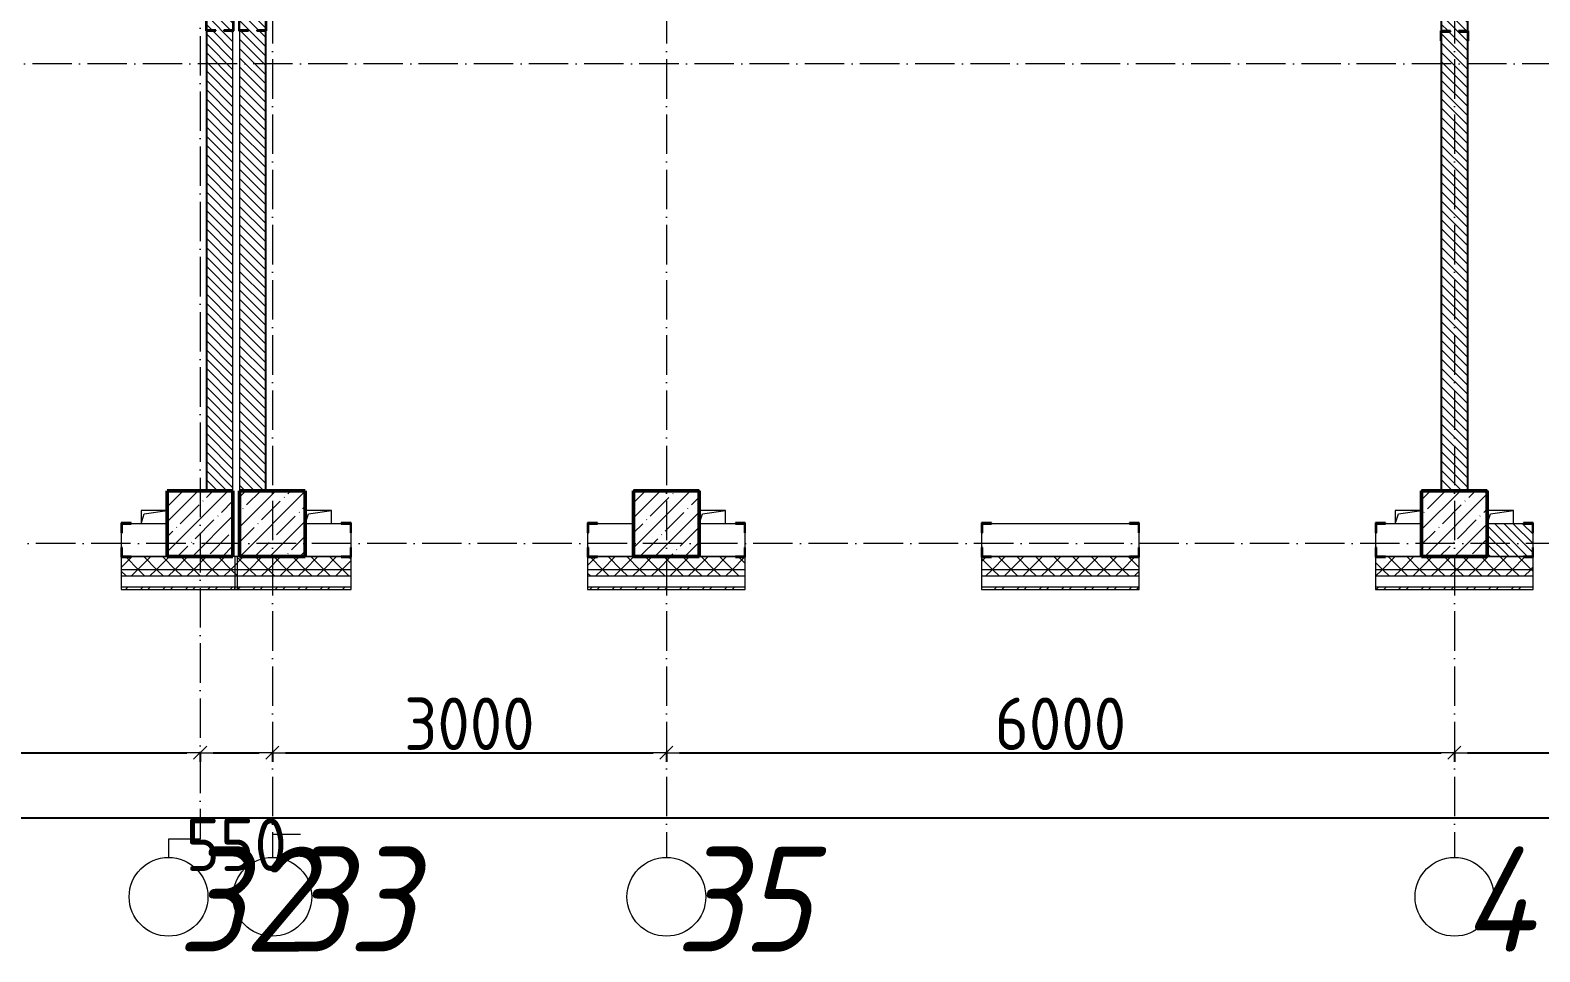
# Model space of a CAD drawing. Header units: millimetres. Extents: x -401725 to 250493, y 305116 to 802890.
# Drawn here: x 186085 to 197579, y 511189 to 518203 of the extents above; entities that cross this region are included whole.
import ezdxf

# ---------------------------------------------------------------- set-up
doc = ezdxf.new("R2010")
doc.units = ezdxf.units.MM
doc.linetypes.add('50_200_ШТРИХ_1Т_ш5_п1_п1_', pattern=[700, 500, -100, 0, -100])
for name, color, linetype, lineweight in [('A-____-____-DIMS', 7, 'Continuous', 9), ('A-GENM-____-MCUT', 7, 'Continuous', 25), ('A-GENM-____-OTLN', 7, 'Continuous', 9), ('A-GENM-____-OTLN-1', 7, 'Continuous', 25), ('A-WALL-____-MCUT', 7, 'Continuous', 13), ('A-WALL-____-MCUT-1', 7, 'Continuous', 9), ('A-WALL-____-OTLN', 7, 'Continuous', 9), ('A-WALL-____-PATT-1', 7, 'Continuous', 9), ('A-WALL-FNSH-MCUT-1', 7, 'Continuous', 9), ('S-COLS-____-MCUT', 7, 'Continuous', 50), ('S-COLS-____-OTLN', 7, 'Continuous', 9), ('S-GRID-____-IDEN', 7, 'Continuous', 9), ('S-GRID-____-OTLN', 7, 'Continuous', 9), ('S-GRID-____-OTLN-1', 7, '50_200_ШТРИХ_1Т_ш5_п1_п1_', 9)]:
    doc.layers.add(name, color=color, linetype=linetype, lineweight=lineweight)
doc.styles.add('ISOCPEUR_I_9', font='isocpeui.ttf', dxfattribs={"width": 0.9, "height": 250})
doc.styles.add('СПДС', font='isocpeur.ttf', dxfattribs={"width": 0.9})
doc.dimstyles.new('Размера А3', dxfattribs={"dimtxt": 200, "dimasz": 100, "dimexe": 70, "dimexo": 100, "dimgap": 20, "dimtad": 1, "dimdec": 0, "dimrnd": 10, "dimzin": 0, "dimdsep": 46, "dimtxsty": 'СПДС', "dimblk": 'ARROWHEAD_6', "dimcen": 1, "dimclrd": 256, "dimclre": 256, "dimclrt": 256, "dimazin": 0, "dimtfac": 1, "dimtdec": 0, "dimtmove": 2, "dimatfit": 3, "dimfxl": 1, "dimtolj": 1, "dimtzin": 0, "dimarcsym": 0})
pattern_1 = [(135, (142429.057, 459015.94), (-35.35534, -35.35534), [])]
pattern_2 = [(45, (142429.06, 459015.94), (-70.71068, 70.71068), []), (135, (142429.06, 459015.94), (-70.71068, -70.71068), [])]
pattern_3 = [(45, (142429.06, 459015.94), (-85.53659, 85.53659), []), (45, (142486.08, 459015.94), (-85.53659, 85.53659), [])]

# ---------------------------------------------------------------- blocks, each defined once
blk = doc.blocks.new('BSC_Колонна _Прямоугольная - 500х500-V16-АР1_План отверстий 3 этажа в осях 1-64_Ю-ЯЯ')
at = {"layer": 'S-COLS-____-OTLN'}
h = blk.add_hatch(dxfattribs=at)
h.set_pattern_fill('FP_23', color=256, style=0, pattern_type=2)
h.set_pattern_definition([(45, (-44950, -55431.04), (-114.04925, 114.04925), []), (45, (-44835.95, -55431.04), (-114.04925, 114.04925), [201.613, -40.323, 3.353, -36.97])])
h.paths.add_polyline_path([(-250, -250), (250, -250), (250, 250), (-250, 250), (-250, 178)], flags=0)
at = {"layer": 'S-COLS-____-MCUT'}
for p, q in [((250, 250), (-250, 250)), ((-250, 250), (-250, -250)), ((250, -250), (250, 250)), ((-250, -250), (250, -250))]:
    blk.add_line(p, q, dxfattribs=at)
blk = doc.blocks.new('BSC_Колонна _Прямоугольная - 500х500-V18-АР1_План отверстий 3 этажа в осях 1-64_Ю-ЯЯ')
at = {"layer": 'S-COLS-____-OTLN'}
h = blk.add_hatch(dxfattribs=at)
h.set_pattern_fill('FP_25', color=256, style=0, pattern_type=2)
h.set_pattern_definition([(45, (-54500, -55431.04), (-114.04925, 114.04925), []), (45, (-54385.95, -55431.04), (-114.04925, 114.04925), [201.613, -40.323, 3.353, -36.97])])
h.paths.add_polyline_path([(-250, -250), (250, -250), (250, 250), (-250, 250), (-250, 178)], flags=0)
at = {"layer": 'S-COLS-____-MCUT'}
for p, q in [((250, 250), (-250, 250)), ((-250, 250), (-250, -250)), ((250, -250), (250, 250)), ((-250, -250), (250, -250))]:
    blk.add_line(p, q, dxfattribs=at)
blk = doc.blocks.new('BSC_Колонна _Прямоугольная - 500х500-V46-АР1_План отверстий 3 этажа в осях 1-64_Ю-ЯЯ')
at = {"layer": 'S-COLS-____-OTLN'}
h = blk.add_hatch(dxfattribs=at)
h.set_pattern_fill('FP_54', color=256, style=0, pattern_type=2)
h.set_pattern_definition([(45, (-48500, -55431.04), (-114.04925, 114.04925), []), (45, (-48385.95, -55431.04), (-114.04925, 114.04925), [201.613, -40.323, 3.353, -36.97])])
h.paths.add_polyline_path([(-250, -250), (250, -250), (250, 250), (-250, 250), (-250, 178)], flags=0)
at = {"layer": 'S-COLS-____-MCUT'}
for p, q in [((250, 250), (-250, 250)), ((-250, 250), (-250, -250)), ((250, -250), (250, 250)), ((-250, -250), (250, -250))]:
    blk.add_line(p, q, dxfattribs=at)
blk = doc.blocks.new('BSC_Колонна _Прямоугольная - 500х500-V72-АР1_План отверстий 3 этажа в осях 1-64_Ю-ЯЯ')
at = {"layer": 'S-COLS-____-OTLN'}
h = blk.add_hatch(dxfattribs=at)
h.set_pattern_fill('FP_81', color=256, style=0, pattern_type=2)
h.set_pattern_definition([(45, (-45500, -55431.04), (-114.04925, 114.04925), []), (45, (-45385.95, -55431.04), (-114.04925, 114.04925), [201.613, -40.323, 3.353, -36.97])])
h.paths.add_polyline_path([(-250, -250), (250, -250), (250, 250), (-250, 250), (-250, 178)], flags=0)
at = {"layer": 'S-COLS-____-MCUT'}
for p, q in [((250, 250), (-250, 250)), ((-250, 250), (-250, -250)), ((250, -250), (250, 250)), ((-250, -250), (250, -250))]:
    blk.add_line(p, q, dxfattribs=at)
blk = doc.blocks.new('Фахверк_СКБ_Уголок - 250_2700-27497298-АР1_План отверстий 3 этажа в осях 1-64_Ю-ЯЯ')
at = {"layer": 'A-GENM-____-MCUT'}
for p, q in [((200, 181), (125, 181)), ((125, 181), (125, 106)), ((131, 106), (131, 175)), ((131, 175), (200, 175)), ((200, 175), (200, 181)), ((125, 106), (131, 106)), ((131, -6), (125, -6)), ((125, -6), (125, -81)), ((125, -81), (200, -81)), ((131, -75), (131, -6)), ((200, -75), (131, -75)), ((200, -81), (200, -75))]:
    blk.add_line(p, q, dxfattribs=at)
blk = doc.blocks.new('Фахверк_СКБ_Уголок - 200_3550-28267367-АР1_План отверстий 3 этажа в осях 1-64_Ю-ЯЯ')
at = {"layer": 'A-GENM-____-MCUT'}
for p, q in [((200, 156), (125, 156)), ((125, 156), (125, 81)), ((131, 81), (131, 150)), ((131, 150), (200, 150)), ((200, 150), (200, 156)), ((125, 81), (131, 81)), ((131, 19), (125, 19)), ((125, 19), (125, -56)), ((131, -50), (131, 19)), ((125, -56), (200, -56)), ((200, -50), (131, -50)), ((200, -56), (200, -50))]:
    blk.add_line(p, q, dxfattribs=at)
blk = doc.blocks.new('Фахверк_СКБ_Уголок - 200_3550-28187522-АР1_План отверстий 3 этажа в осях 1-64_Ю-ЯЯ')
at = {"layer": 'A-GENM-____-MCUT'}
for p, q in [((125, 156), (50, 156)), ((50, 156), (50, 150)), ((50, 150), (119, 150)), ((119, 150), (119, 81)), ((125, 81), (125, 156)), ((119, 81), (125, 81)), ((125, 19), (119, 19)), ((119, 19), (119, -50)), ((125, -56), (125, 19)), ((119, -50), (50, -50)), ((50, -50), (50, -56)), ((50, -56), (125, -56))]:
    blk.add_line(p, q, dxfattribs=at)
blk = doc.blocks.new('AR_Отверстие прямоугольное _в плите_ - AR_Отверстие прямоугольное _в плите_-V178-АР1_План отверстий 3 этажа в осях 1-64_Ю-ЯЯ')
at = {"layer": 'A-GENM-____-OTLN'}
for p, q in [((100, 50), (-100, 50)), ((-100, -50), (-75, 25)), ((-75, 25), (100, 50)), ((100, -50), (100, 50))]:
    blk.add_line(p, q, dxfattribs=at)
blk = doc.blocks.new('AR_Отверстие прямоугольное _в плите_ - AR_Отверстие прямоугольное _в плите_-V185-АР1_План отверстий 3 этажа в осях 1-64_Ю-ЯЯ')
at = {"layer": 'A-GENM-____-OTLN'}
for p, q in [((100, 50), (-100, 50)), ((-100, 50), (-100, -50)), ((-100, -50), (-75, 25)), ((-75, 25), (100, 50))]:
    blk.add_line(p, q, dxfattribs=at)
blk = doc.blocks.new('Стены 3 - Стены 4-31194751-АР1_План отверстий 3 этажа в осях 1-64_Ю-ЯЯ')
at = {"layer": 'A-WALL-____-MCUT'}
for p, q in [((-1799, 41030), (-1799, 41010)), ((-1549, 41030), (-1799, 41030)), ((-1799, 41010), (-1549, 41010)), ((-1549, 41010), (-1549, 41030))]:
    blk.add_line(p, q, dxfattribs=at)
blk = doc.blocks.new('Ось сетки - Круг_Ø6_00__ISO-2_5_0_9K_-25732049-АР1_План отверстий 3 этажа в осях 1-64_Ю-ЯЯ')
at = {"layer": 'S-GRID-____-IDEN'}
blk.add_circle((0, 0), 3, dxfattribs=at)
blk = doc.blocks.new('ARROWHEAD_6')
at = {"color": 0, "linetype": 'Continuous'}
for p, q in [((0, 0), (-1, 0)), ((-0.5, -0.5), (0.5, 0.5))]:
    blk.add_line(p, q, dxfattribs=at)
blk = doc.blocks.new('*D2576')
at = {"layer": 'A-____-____-DIMS', "lineweight": -2, "transparency": 16777216}
for p, q in [((181379, 512710), (181379, 512634)), ((181479, 512704), (187279, 512704)), ((187379, 512710), (187379, 512634))]:
    blk.add_line(p, q, dxfattribs=at)
at = {"layer": 'Defpoints', "color": 0, "transparency": 16777216}
for p in [(181379, 512810), (187379, 512810), (187379, 512704)]:
    blk.add_point(p, dxfattribs=at)
at = {"layer": 'A-____-____-DIMS', "lineweight": -2, "transparency": 16777216, "xscale": 100, "yscale": 100, "zscale": 100, "rotation": 180}
blk.add_blockref('ARROWHEAD_6', (181379, 512704), dxfattribs=at)
at = {"layer": 'A-____-____-DIMS', "lineweight": -2, "transparency": 16777216, "xscale": 100, "yscale": 100, "zscale": 100}
blk.add_blockref('ARROWHEAD_6', (187379, 512704), dxfattribs=at)
at = {"layer": 'A-____-____-DIMS', "transparency": 16777216, "insert": (184379, 512924), "char_height": 400, "attachment_point": 5, "style": 'СПДС'}
blk.add_mtext('\\A1;6000', dxfattribs=at)
blk = doc.blocks.new('*D2577')
at = {"layer": 'A-____-____-DIMS', "lineweight": -2, "transparency": 16777216}
for p, q in [((187379, 512710), (187379, 512634)), ((187479, 512704), (187829, 512704)), ((187929, 512710), (187929, 512634))]:
    blk.add_line(p, q, dxfattribs=at)
at = {"layer": 'Defpoints', "color": 0, "transparency": 16777216}
for p in [(187379, 512810), (187929, 512810), (187929, 512704)]:
    blk.add_point(p, dxfattribs=at)
at = {"layer": 'A-____-____-DIMS', "lineweight": -2, "transparency": 16777216, "xscale": 100, "yscale": 100, "zscale": 100, "rotation": 180}
blk.add_blockref('ARROWHEAD_6', (187379, 512704), dxfattribs=at)
at = {"layer": 'A-____-____-DIMS', "lineweight": -2, "transparency": 16777216, "xscale": 100, "yscale": 100, "zscale": 100}
blk.add_blockref('ARROWHEAD_6', (187929, 512704), dxfattribs=at)
at = {"layer": 'A-____-____-DIMS', "transparency": 16777216, "insert": (187654, 512004), "char_height": 400, "attachment_point": 5, "style": 'СПДС'}
blk.add_mtext('\\A1;550', dxfattribs=at)
blk = doc.blocks.new('*D2578')
at = {"layer": 'A-____-____-DIMS', "lineweight": -2, "transparency": 16777216}
for p, q in [((187929, 512710), (187929, 512634)), ((188029, 512704), (190829, 512704)), ((190929, 512710), (190929, 512634))]:
    blk.add_line(p, q, dxfattribs=at)
at = {"layer": 'Defpoints', "color": 0, "transparency": 16777216}
for p in [(187929, 512810), (190929, 512810), (190929, 512704)]:
    blk.add_point(p, dxfattribs=at)
at = {"layer": 'A-____-____-DIMS', "lineweight": -2, "transparency": 16777216, "xscale": 100, "yscale": 100, "zscale": 100, "rotation": 180}
blk.add_blockref('ARROWHEAD_6', (187929, 512704), dxfattribs=at)
at = {"layer": 'A-____-____-DIMS', "lineweight": -2, "transparency": 16777216, "xscale": 100, "yscale": 100, "zscale": 100}
blk.add_blockref('ARROWHEAD_6', (190929, 512704), dxfattribs=at)
at = {"layer": 'A-____-____-DIMS', "transparency": 16777216, "insert": (189429, 512924), "char_height": 400, "attachment_point": 5, "style": 'СПДС'}
blk.add_mtext('\\A1;3000', dxfattribs=at)
blk = doc.blocks.new('*D2579')
at = {"layer": 'A-____-____-DIMS', "lineweight": -2, "transparency": 16777216}
for p, q in [((190929, 512710), (190929, 512634)), ((191029, 512704), (196829, 512704)), ((196929, 512710), (196929, 512634))]:
    blk.add_line(p, q, dxfattribs=at)
at = {"layer": 'Defpoints', "color": 0, "transparency": 16777216}
for p in [(190929, 512810), (196929, 512810), (196929, 512704)]:
    blk.add_point(p, dxfattribs=at)
at = {"layer": 'A-____-____-DIMS', "lineweight": -2, "transparency": 16777216, "xscale": 100, "yscale": 100, "zscale": 100, "rotation": 180}
blk.add_blockref('ARROWHEAD_6', (190929, 512704), dxfattribs=at)
at = {"layer": 'A-____-____-DIMS', "lineweight": -2, "transparency": 16777216, "xscale": 100, "yscale": 100, "zscale": 100}
blk.add_blockref('ARROWHEAD_6', (196929, 512704), dxfattribs=at)
at = {"layer": 'A-____-____-DIMS', "transparency": 16777216, "insert": (193929, 512924), "char_height": 400, "attachment_point": 5, "style": 'СПДС'}
blk.add_mtext('\\A1;6000', dxfattribs=at)
blk = doc.blocks.new('*D2580')
at = {"layer": 'A-____-____-DIMS', "lineweight": -2, "transparency": 16777216}
for p, q in [((196929, 512710), (196929, 512634)), ((197029, 512704), (199329, 512704)), ((199429, 512710), (199429, 512634))]:
    blk.add_line(p, q, dxfattribs=at)
at = {"layer": 'Defpoints', "color": 0, "transparency": 16777216}
for p in [(196929, 512810), (199429, 512810), (199429, 512704)]:
    blk.add_point(p, dxfattribs=at)
at = {"layer": 'A-____-____-DIMS', "lineweight": -2, "transparency": 16777216, "xscale": 100, "yscale": 100, "zscale": 100, "rotation": 180}
blk.add_blockref('ARROWHEAD_6', (196929, 512704), dxfattribs=at)
at = {"layer": 'A-____-____-DIMS', "lineweight": -2, "transparency": 16777216, "xscale": 100, "yscale": 100, "zscale": 100}
blk.add_blockref('ARROWHEAD_6', (199429, 512704), dxfattribs=at)
at = {"layer": 'A-____-____-DIMS', "transparency": 16777216, "insert": (198179, 512924), "char_height": 400, "attachment_point": 5, "style": 'СПДС'}
blk.add_mtext('\\A1;2500', dxfattribs=at)
blk = doc.blocks.new('*D2587')
at = {"layer": 'A-____-____-DIMS', "lineweight": -2, "transparency": 16777216}
for p, q in [((140079, 512214), (140079, 512138)), ((140179, 512208), (213379, 512208)), ((213479, 512214), (213479, 512138))]:
    blk.add_line(p, q, dxfattribs=at)
at = {"layer": 'Defpoints', "color": 0, "transparency": 16777216}
for p in [(140079, 512314), (213479, 512314), (213479, 512208)]:
    blk.add_point(p, dxfattribs=at)
at = {"layer": 'A-____-____-DIMS', "lineweight": -2, "transparency": 16777216, "xscale": 100, "yscale": 100, "zscale": 100, "rotation": 180}
blk.add_blockref('ARROWHEAD_6', (140079, 512208), dxfattribs=at)
at = {"layer": 'A-____-____-DIMS', "lineweight": -2, "transparency": 16777216, "xscale": 100, "yscale": 100, "zscale": 100}
blk.add_blockref('ARROWHEAD_6', (213479, 512208), dxfattribs=at)
at = {"layer": 'A-____-____-DIMS', "transparency": 16777216, "insert": (176779, 512428), "char_height": 400, "attachment_point": 5, "style": 'СПДС'}
blk.add_mtext('\\A1;73400', dxfattribs=at)

msp = doc.modelspace()

# ---------------------------------------------------------------- hatches: boundary and pattern name
at = {"layer": 'A-WALL-____-PATT-1'}
h = msp.add_hatch(dxfattribs=at)
h.set_pattern_fill('FP_9', color=256, style=0, pattern_type=2)
h.set_pattern_definition(pattern_1)
h.paths.add_polyline_path([(187429.0567, 514696.983), (187629.0567, 514696.983), (187629.0567, 518196.983), (187560.0567, 518196.983), (187560.0567, 518202.983), (187629.0567, 518202.983), (187629.0567, 521696.983), (187429.0567, 521696.983), (187429.0567, 518202.983), (187498.0567, 518202.983), (187498.0567, 518196.983), (187429.0567, 518196.983), (187429.0567, 516239.3938)], flags=0)
h = msp.add_hatch(dxfattribs=at)
h.set_pattern_fill('FP_9', color=256, style=0, pattern_type=2)
h.set_pattern_definition(pattern_1)
h.paths.add_polyline_path([(187679.0567, 514696.983), (187879.0567, 514696.983), (187879.0567, 518196.983), (187810.0567, 518196.983), (187810.0567, 518202.983), (187879.0567, 518202.983), (187879.0567, 521696.983), (187679.0567, 521696.983), (187679.0567, 518202.983), (187748.0567, 518202.983), (187748.0567, 518196.983), (187679.0567, 518196.983), (187679.0567, 516239.3938)], flags=0)
h = msp.add_hatch(dxfattribs=at)
h.set_pattern_fill('FP_9', color=256, style=0, pattern_type=2)
h.set_pattern_definition(pattern_1)
h.paths.add_polyline_path([(197029.0567, 514696.983), (197029.0567, 518190.983), (196960.0567, 518190.983), (196960.0567, 518196.983), (197029.0567, 518196.983), (197029.0567, 521696.983), (196829.0567, 521696.983), (196829.0567, 518196.983), (196898.0567, 518196.983), (196898.0567, 518190.983), (196829.0567, 518190.983), (196829.0567, 514696.983)], flags=0)
h = msp.add_hatch(dxfattribs=at)
h.set_pattern_fill('FP_9', color=256, style=0, pattern_type=2)
h.set_pattern_definition(pattern_1)
h.paths.add_polyline_path([(197179.0567, 514196.983), (197523.0567, 514196.983), (197523.0567, 514265.983), (197529.0567, 514265.983), (197529.0567, 514377.983), (197523.0567, 514377.983), (197523.0567, 514446.983), (197179.0567, 514446.983)], flags=0)
h.paths.add_polyline_path([(199679.0567, 514196.983), (199679.0567, 514446.983), (199335.0567, 514446.983), (199335.0567, 514377.983), (199329.0567, 514377.983), (199329.0567, 514265.983), (199335.0567, 514265.983), (199335.0567, 514196.983), (199404.0567, 514196.983)], flags=0)
h = msp.add_hatch(dxfattribs=at)
h.set_pattern_fill('FP_4', color=256, style=0, pattern_type=2)
h.set_pattern_definition(pattern_2)
h.paths.add_polyline_path([(216648.5309, 514096.983), (216729.0567, 514096.983), (216729.0567, 514196.983), (210379.0567, 514196.983), (210379.0567, 514096.983), (213113.6023, 514096.983)], flags=0)
h.paths.add_polyline_path([(206043.7451, 514096.983), (206429.0567, 514096.983), (206429.0567, 514190.983), (206354.0567, 514190.983), (206354.0567, 514196.983), (205404.0567, 514196.983), (205404.0567, 514190.983), (205329.0567, 514190.983), (205329.0567, 514096.983), (205679.0567, 514096.983)], flags=0)
h.paths.add_polyline_path([(207811.2094, 514096.983), (209379.0567, 514096.983), (209379.0567, 514196.983), (207504.0567, 514196.983), (207504.0567, 514190.983), (207429.0567, 514190.983), (207429.0567, 514096.983)], flags=0)
h.paths.add_polyline_path([(202404.0567, 514096.983), (203529.0567, 514096.983), (203529.0567, 514190.983), (203454.0567, 514190.983), (203454.0567, 514196.983), (202404.0567, 514196.983), (202404.0567, 514190.983), (202329.0567, 514190.983), (202329.0567, 514096.983), (202335.0567, 514096.983)], flags=0)
h.paths.add_polyline_path([(200529.0567, 514096.983), (200529.0567, 514190.983), (200454.0567, 514190.983), (200454.0567, 514196.983), (199404.0567, 514196.983), (199404.0567, 514190.983), (199329.0567, 514190.983), (199329.0567, 514096.983), (199857.6201, 514096.983)], flags=0)
h.paths.add_polyline_path([(196404.0567, 514096.983), (197529.0567, 514096.983), (197529.0567, 514190.983), (197454.0567, 514190.983), (197454.0567, 514196.983), (196404.0567, 514196.983), (196404.0567, 514190.983), (196329.0567, 514190.983), (196329.0567, 514096.983)], flags=0)
h.paths.add_polyline_path([(194454.0567, 514096.983), (194529.0567, 514096.983), (194529.0567, 514190.983), (194454.0567, 514190.983), (194454.0567, 514196.983), (193404.0567, 514196.983), (193404.0567, 514190.983), (193329.0567, 514190.983), (193329.0567, 514096.983), (193671.4951, 514096.983)], flags=0)
h.paths.add_polyline_path([(190679.0567, 514096.983), (191529.0567, 514096.983), (191529.0567, 514190.983), (191454.0567, 514190.983), (191454.0567, 514196.983), (190404.0567, 514196.983), (190404.0567, 514190.983), (190329.0567, 514190.983), (190329.0567, 514096.983), (190404.0567, 514096.983)], flags=0)
h.paths.add_polyline_path([(188369.1023, 514096.983), (188529.0567, 514096.983), (188529.0567, 514190.983), (188454.0567, 514190.983), (188454.0567, 514196.983), (186854.0567, 514196.983), (186854.0567, 514190.983), (186779.0567, 514190.983), (186779.0567, 514096.983), (187485.3701, 514096.983)], flags=0)
h.paths.add_polyline_path([(184834.1737, 514096.983), (184979.0567, 514096.983), (184979.0567, 514190.983), (184904.0567, 514190.983), (184904.0567, 514196.983), (183854.0567, 514196.983), (183854.0567, 514190.983), (183779.0567, 514190.983), (183779.0567, 514096.983)], flags=0)
h.paths.add_polyline_path([(181979.0567, 514096.983), (181979.0567, 514190.983), (181904.0567, 514190.983), (181904.0567, 514196.983), (180854.0567, 514196.983), (180854.0567, 514190.983), (180779.0567, 514190.983), (180779.0567, 514096.983), (181299.2451, 514096.983)], flags=0)
h.paths.add_polyline_path([(178648.0487, 514096.983), (178979.0567, 514096.983), (178979.0567, 514190.983), (178904.0567, 514190.983), (178904.0567, 514196.983), (177854.0567, 514196.983), (177854.0567, 514190.983), (177779.0567, 514190.983), (177779.0567, 514096.983), (178206.1826, 514096.983)], flags=0)
h.paths.add_polyline_path([(174854.0567, 514096.983), (175979.0567, 514096.983), (175979.0567, 514190.983), (175904.0567, 514190.983), (175904.0567, 514196.983), (174854.0567, 514196.983), (174854.0567, 514190.983), (174779.0567, 514190.983), (174779.0567, 514096.983), (174785.0567, 514096.983)], flags=0)
h.paths.add_polyline_path([(171779.0567, 514096.983), (172979.0567, 514096.983), (172979.0567, 514190.983), (172904.0567, 514190.983), (172904.0567, 514196.983), (171854.0567, 514196.983), (171854.0567, 514190.983), (171779.0567, 514190.983)], flags=0)
h.paths.add_polyline_path([(169979.0567, 514096.983), (169979.0567, 514190.983), (169904.0567, 514190.983), (169904.0567, 514196.983), (168854.0567, 514196.983), (168854.0567, 514190.983), (168779.0567, 514190.983), (168779.0567, 514096.983), (169810.7272, 514096.983)], flags=0)
h.paths.add_polyline_path([(165854.0567, 514096.983), (166979.0567, 514096.983), (166979.0567, 514190.983), (166904.0567, 514190.983), (166904.0567, 514196.983), (165854.0567, 514196.983), (165854.0567, 514190.983), (165779.0567, 514190.983), (165779.0567, 514096.983), (165785.0567, 514096.983)], flags=0)
h.paths.add_polyline_path([(163979.0567, 514096.983), (163979.0567, 514190.983), (163904.0567, 514190.983), (163904.0567, 514196.983), (162854.0567, 514196.983), (162854.0567, 514190.983), (162779.0567, 514190.983), (162779.0567, 514096.983), (163904.0567, 514096.983)], flags=0)
h.paths.add_polyline_path([(160629.0567, 514096.983), (160979.0567, 514096.983), (160979.0567, 514190.983), (160904.0567, 514190.983), (160904.0567, 514196.983), (159854.0567, 514196.983), (159854.0567, 514190.983), (159779.0567, 514190.983), (159779.0567, 514096.983), (160129.0567, 514096.983)], flags=0)
h.paths.add_polyline_path([(158779.0567, 514096.983), (158779.0567, 514190.983), (158704.0567, 514190.983), (158704.0567, 514196.983), (148979.0567, 514196.983), (148979.0567, 514096.983), (158322.2094, 514096.983)], flags=0)
h.paths.add_polyline_path([(147979.0567, 514096.983), (147979.0567, 514196.983), (139979.0567, 514196.983), (139979.0567, 514096.983), (145949.9594, 514096.983)], flags=0)
h = msp.add_hatch(dxfattribs=at)
h.set_pattern_fill('FP_4', color=256, style=0, pattern_type=2)
h.set_pattern_definition(pattern_2)
h.paths.add_polyline_path([(216729.0567, 514046.983), (216729.0567, 514096.983), (210379.0567, 514096.983), (210379.0567, 514046.983), (216648.5309, 514046.983)], flags=0)
h.paths.add_polyline_path([(209379.0567, 514046.983), (209379.0567, 514096.983), (207429.0567, 514096.983), (207429.0567, 514046.983), (207811.2094, 514046.983)], flags=0)
h.paths.add_polyline_path([(203529.0567, 514046.983), (203529.0567, 514096.983), (202329.0567, 514096.983), (202329.0567, 514046.983), (202508.8166, 514046.983)], flags=0)
h.paths.add_polyline_path([(206043.7451, 514046.983), (206429.0567, 514046.983), (206429.0567, 514096.983), (205329.0567, 514096.983), (205329.0567, 514046.983)], flags=0)
h.paths.add_polyline_path([(199857.6201, 514046.983), (200529.0567, 514046.983), (200529.0567, 514096.983), (199329.0567, 514096.983), (199329.0567, 514046.983)], flags=0)
h.paths.add_polyline_path([(197529.0567, 514046.983), (197529.0567, 514096.983), (196329.0567, 514096.983), (196329.0567, 514046.983), (197206.4237, 514046.983)], flags=0)
h.paths.add_polyline_path([(194529.0567, 514046.983), (194529.0567, 514096.983), (193329.0567, 514096.983), (193329.0567, 514046.983), (193671.4951, 514046.983)], flags=0)
h.paths.add_polyline_path([(191529.0567, 514046.983), (191529.0567, 514096.983), (190329.0567, 514096.983), (190329.0567, 514046.983), (191020.2987, 514046.983)], flags=0)
h.paths.add_polyline_path([(188529.0567, 514046.983), (188529.0567, 514096.983), (186779.0567, 514096.983), (186779.0567, 514046.983), (188369.1023, 514046.983)], flags=0)
h.paths.add_polyline_path([(184979.0567, 514046.983), (184979.0567, 514096.983), (183779.0567, 514096.983), (183779.0567, 514046.983), (184834.1737, 514046.983)], flags=0)
h.paths.add_polyline_path([(181979.0567, 514046.983), (181979.0567, 514096.983), (180779.0567, 514096.983), (180779.0567, 514046.983), (181299.2451, 514046.983)], flags=0)
h.paths.add_polyline_path([(178979.0567, 514046.983), (178979.0567, 514096.983), (177779.0567, 514096.983), (177779.0567, 514046.983), (178648.0487, 514046.983)], flags=0)
h.paths.add_polyline_path([(174779.0567, 514046.983), (175979.0567, 514046.983), (175979.0567, 514096.983), (174779.0567, 514096.983)], flags=0)
h.paths.add_polyline_path([(172461.9237, 514046.983), (172979.0567, 514046.983), (172979.0567, 514096.983), (171779.0567, 514096.983), (171779.0567, 514046.983)], flags=0)
h.paths.add_polyline_path([(169810.7272, 514046.983), (169979.0567, 514046.983), (169979.0567, 514096.983), (168779.0567, 514096.983), (168779.0567, 514046.983), (168926.9951, 514046.983)], flags=0)
h.paths.add_polyline_path([(166979.0567, 514046.983), (166979.0567, 514096.983), (165779.0567, 514096.983), (165779.0567, 514046.983), (166275.7987, 514046.983)], flags=0)
h.paths.add_polyline_path([(163624.6022, 514046.983), (163979.0567, 514046.983), (163979.0567, 514096.983), (162779.0567, 514096.983), (162779.0567, 514046.983)], flags=0)
h.paths.add_polyline_path([(160973.4058, 514046.983), (160979.0567, 514046.983), (160979.0567, 514096.983), (159779.0567, 514096.983), (159779.0567, 514046.983), (160089.6737, 514046.983)], flags=0)
h.paths.add_polyline_path([(158322.2094, 514046.983), (158779.0567, 514046.983), (158779.0567, 514096.983), (148979.0567, 514096.983), (148979.0567, 514046.983), (156554.7451, 514046.983)], flags=0)
h.paths.add_polyline_path([(147979.0567, 514046.983), (147979.0567, 514096.983), (139879.0567, 514096.983), (139879.0567, 514046.983), (145949.9594, 514046.983)], flags=0)
h = msp.add_hatch(dxfattribs=at)
h.set_pattern_fill('FP_6', color=256, style=0, pattern_type=2)
h.set_pattern_definition(pattern_3)
h.paths.add_polyline_path([(187485.3701, 513946.983), (187644.0567, 513946.983), (187644.0567, 513966.983), (186779.0567, 513966.983), (186779.0567, 513946.983)], flags=0)
h.paths.add_polyline_path([(184979.0567, 513946.983), (184979.0567, 513966.983), (183779.0567, 513966.983), (183779.0567, 513946.983), (184834.1737, 513946.983)], flags=0)
h.paths.add_polyline_path([(181979.0567, 513946.983), (181979.0567, 513966.983), (180779.0567, 513966.983), (180779.0567, 513946.983), (181299.2451, 513946.983)], flags=0)
h.paths.add_polyline_path([(178979.0567, 513946.983), (178979.0567, 513966.983), (177779.0567, 513966.983), (177779.0567, 513946.983), (178648.0487, 513946.983)], flags=0)
h.paths.add_polyline_path([(175979.0567, 513946.983), (175979.0567, 513966.983), (174779.0567, 513966.983), (174779.0567, 513946.983), (175113.1201, 513946.983)], flags=0)
h.paths.add_polyline_path([(172461.9237, 513946.983), (172979.0567, 513946.983), (172979.0567, 513966.983), (171779.0567, 513966.983), (171779.0567, 513946.983)], flags=0)
h.paths.add_polyline_path([(169810.7272, 513946.983), (169979.0567, 513946.983), (169979.0567, 513966.983), (168779.0567, 513966.983), (168779.0567, 513946.983), (168926.9951, 513946.983)], flags=0)
h.paths.add_polyline_path([(165779.0567, 513946.983), (166979.0567, 513946.983), (166979.0567, 513966.983), (165779.0567, 513966.983)], flags=0)
h.paths.add_polyline_path([(162779.0567, 513946.983), (163979.0567, 513946.983), (163979.0567, 513966.983), (162779.0567, 513966.983)], flags=0)
h.paths.add_polyline_path([(159779.0567, 513946.983), (160979.0567, 513946.983), (160979.0567, 513966.983), (159779.0567, 513966.983)], flags=0)
h.paths.add_polyline_path([(158779.0567, 513946.983), (158779.0567, 513966.983), (148979.0567, 513966.983), (148979.0567, 513946.983), (158322.2094, 513946.983)], flags=0)
h.paths.add_polyline_path([(147979.0567, 513946.983), (147979.0567, 513966.983), (139749.0567, 513966.983), (139749.0567, 513946.983), (145949.9594, 513946.983)], flags=0)
h = msp.add_hatch(dxfattribs=at)
h.set_pattern_fill('FP_6', color=256, style=0, pattern_type=2)
h.set_pattern_definition(pattern_3)
h.paths.add_polyline_path([(202508.8166, 513946.983), (202949.0567, 513946.983), (202949.0567, 513966.983), (202329.0567, 513966.983), (202329.0567, 513946.983)], flags=0)
h.paths.add_polyline_path([(200529.0567, 513946.983), (200529.0567, 513966.983), (199329.0567, 513966.983), (199329.0567, 513946.983), (199857.6201, 513946.983)], flags=0)
h.paths.add_polyline_path([(196329.0567, 513946.983), (197529.0567, 513946.983), (197529.0567, 513966.983), (196329.0567, 513966.983)], flags=0)
h.paths.add_polyline_path([(194529.0567, 513946.983), (194529.0567, 513966.983), (193329.0567, 513966.983), (193329.0567, 513946.983), (193671.4951, 513946.983)], flags=0)
h.paths.add_polyline_path([(191020.2987, 513946.983), (191529.0567, 513946.983), (191529.0567, 513966.983), (190329.0567, 513966.983), (190329.0567, 513946.983)], flags=0)
h.paths.add_polyline_path([(188529.0567, 513946.983), (188529.0567, 513966.983), (187664.0567, 513966.983), (187664.0567, 513946.983), (188369.1023, 513946.983)], flags=0)

# ---------------------------------------------------------------- linework, layer by layer
for points in [[(187429.0567, 514696.983), (187429.0567, 521696.983)], [(187879.0567, 514696.983), (187879.0567, 521696.983)], [(197029.0567, 521696.983), (197029.0567, 514696.983)], [(196829.0567, 519446.983), (196829.0567, 514696.983)], [(190679.0567, 514446.983), (190679.0567, 514696.983), (191179.0567, 514696.983), (191179.0567, 514446.983)], [(196829.0567, 514696.983), (196679.0567, 514696.983), (196679.0567, 514446.983)], [(197029.0567, 514696.983), (197179.0567, 514696.983), (197179.0567, 514446.983)]]:
    msp.add_lwpolyline(points)
at = {"layer": 'A-WALL-____-MCUT'}
for p, q in [((196829.0567, 521696.983), (196829.0567, 518196.983)), ((197029.0567, 518196.983), (197029.0567, 521696.983)), ((187429.0567, 518196.983), (187429.0567, 514696.983)), ((187629.0567, 514696.983), (187629.0567, 518196.983)), ((187679.0567, 518196.983), (187679.0567, 514696.983)), ((187879.0567, 514696.983), (187879.0567, 518196.983)), ((196829.0567, 518121.983), (196829.0567, 514696.983)), ((197029.0567, 514696.983), (197029.0567, 518121.983)), ((186779.0567, 514377.983), (186779.0567, 514265.983)), ((187129.0567, 514446.983), (186854.0567, 514446.983)), ((188454.0567, 514446.983), (188179.0567, 514446.983)), ((188529.0567, 514265.983), (188529.0567, 514377.983)), ((190329.0567, 514377.983), (190329.0567, 514265.983)), ((190679.0567, 514446.983), (190404.0567, 514446.983)), ((191454.0567, 514446.983), (191179.0567, 514446.983)), ((191529.0567, 514265.983), (191529.0567, 514377.983)), ((193329.0567, 514377.983), (193329.0567, 514265.983)), ((194454.0567, 514446.983), (193404.0567, 514446.983)), ((194529.0567, 514265.983), (194529.0567, 514377.983)), ((196329.0567, 514377.983), (196329.0567, 514265.983)), ((196679.0567, 514446.983), (196404.0567, 514446.983)), ((197454.0567, 514446.983), (197179.0567, 514446.983)), ((197529.0567, 514265.983), (197529.0567, 514377.983)), ((186779.0567, 514190.983), (186779.0567, 513966.983)), ((187679.0567, 514196.983), (187629.0567, 514196.983)), ((188529.0567, 513966.983), (188529.0567, 514190.983)), ((190329.0567, 514190.983), (190329.0567, 513966.983)), ((191529.0567, 513966.983), (191529.0567, 514190.983)), ((193329.0567, 514190.983), (193329.0567, 513966.983)), ((194529.0567, 513966.983), (194529.0567, 514190.983)), ((196329.0567, 514190.983), (196329.0567, 513966.983)), ((197529.0567, 513966.983), (197529.0567, 514190.983)), ((186779.0567, 513966.983), (188529.0567, 513966.983)), ((190329.0567, 513966.983), (191529.0567, 513966.983)), ((193329.0567, 513966.983), (194529.0567, 513966.983)), ((196329.0567, 513966.983), (197529.0567, 513966.983))]:
    msp.add_line(p, q, dxfattribs=at)
at = {"layer": 'A-WALL-____-MCUT-1'}
for p, q in [((187129.0567, 514196.983), (186854.0567, 514196.983)), ((186854.0567, 514196.983), (187129.0567, 514196.983)), ((188454.0567, 514196.983), (188179.0567, 514196.983)), ((188179.0567, 514196.983), (188454.0567, 514196.983)), ((190679.0567, 514196.983), (190404.0567, 514196.983)), ((190404.0567, 514196.983), (190679.0567, 514196.983)), ((191454.0567, 514196.983), (191179.0567, 514196.983)), ((191179.0567, 514196.983), (191454.0567, 514196.983)), ((194454.0567, 514196.983), (193404.0567, 514196.983)), ((193404.0567, 514196.983), (194454.0567, 514196.983)), ((196679.0567, 514196.983), (196404.0567, 514196.983)), ((196404.0567, 514196.983), (196679.0567, 514196.983)), ((197454.0567, 514196.983), (197179.0567, 514196.983)), ((197179.0567, 514196.983), (197454.0567, 514196.983)), ((188529.0567, 514096.983), (186779.0567, 514096.983)), ((188529.0567, 514046.983), (186779.0567, 514046.983)), ((191529.0567, 514096.983), (190329.0567, 514096.983)), ((191529.0567, 514046.983), (190329.0567, 514046.983)), ((194529.0567, 514096.983), (193329.0567, 514096.983)), ((194529.0567, 514046.983), (193329.0567, 514046.983)), ((197529.0567, 514096.983), (196329.0567, 514096.983)), ((197529.0567, 514046.983), (196329.0567, 514046.983))]:
    msp.add_line(p, q, dxfattribs=at)
at = {"layer": 'A-WALL-FNSH-MCUT-1'}
for p, q in [((186779.0567, 513966.983), (186779.0567, 513966.983)), ((186779.0567, 513966.983), (186779.0567, 513946.983)), ((186779.0567, 513946.983), (187644.0567, 513946.983)), ((187644.0567, 513946.983), (187644.0567, 513966.983)), ((187664.0567, 513966.983), (187664.0567, 513946.983)), ((187664.0567, 513946.983), (188529.0567, 513946.983)), ((188529.0567, 513946.983), (188529.0567, 513966.983)), ((188529.0567, 513966.983), (188529.0567, 513966.983)), ((190329.0567, 513966.983), (190329.0567, 513946.983)), ((190329.0567, 513946.983), (191529.0567, 513946.983)), ((191529.0567, 513946.983), (191529.0567, 513966.983)), ((193329.0567, 513966.983), (193329.0567, 513966.983)), ((193329.0567, 513966.983), (193329.0567, 513946.983)), ((193329.0567, 513946.983), (194529.0567, 513946.983)), ((194529.0567, 513946.983), (194529.0567, 513966.983)), ((196329.0567, 513966.983), (196329.0567, 513966.983)), ((196329.0567, 513966.983), (196329.0567, 513946.983)), ((196329.0567, 513946.983), (197529.0567, 513946.983)), ((197529.0567, 513946.983), (197529.0567, 513966.983))]:
    msp.add_line(p, q, dxfattribs=at)
at = {"layer": 'S-GRID-____-OTLN'}
msp.add_line((187929.0567, 512083.3058), (188143.186, 512083.3058), dxfattribs=at)
at = {"layer": 'S-GRID-____-OTLN-1', "color": 251, "ltscale": 0.6, "true_color": 0x636466}
for p, q in [((187929.0567, 549908.7924), (187929.0567, 511907.5288)), ((190929.0567, 549908.7924), (190929.0567, 511907.5288)), ((196929.0567, 549908.7924), (196929.0567, 511907.5288)), ((187379.0567, 549665.1201), (187379.0567, 512046.2552)), ((217909.0972, 517946.983), (137760.2865, 517946.983)), ((246503.4633, 514296.983), (137760.2865, 514296.983)), ((187138.6669, 512046.2552), (187138.6669, 511907.5288)), ((187379.0567, 512046.2552), (187138.6669, 512046.2552))]:
    msp.add_line(p, q, dxfattribs=at)

# ---------------------------------------------------------------- block references
at = {"layer": 'A-GENM-____-OTLN'}
for name, p in [('AR_Отверстие прямоугольное _в плите_ - AR_Отверстие прямоугольное _в плите_-V185-АР1_План отверстий 3 этажа в осях 1-64_Ю-ЯЯ', (187029.0567, 514496.983)), ('AR_Отверстие прямоугольное _в плите_ - AR_Отверстие прямоугольное _в плите_-V178-АР1_План отверстий 3 этажа в осях 1-64_Ю-ЯЯ', (188279.0567, 514496.983)), ('AR_Отверстие прямоугольное _в плите_ - AR_Отверстие прямоугольное _в плите_-V178-АР1_План отверстий 3 этажа в осях 1-64_Ю-ЯЯ', (191279.0567, 514496.983)), ('AR_Отверстие прямоугольное _в плите_ - AR_Отверстие прямоугольное _в плите_-V185-АР1_План отверстий 3 этажа в осях 1-64_Ю-ЯЯ', (196579.0567, 514496.983)), ('AR_Отверстие прямоугольное _в плите_ - AR_Отверстие прямоугольное _в плите_-V178-АР1_План отверстий 3 этажа в осях 1-64_Ю-ЯЯ', (197279.0567, 514496.983))]:
    msp.add_blockref(name, p, dxfattribs=at)
at = {"layer": 'A-GENM-____-OTLN-1'}
for name, p, rotation in [('Фахверк_СКБ_Уголок - 200_3550-28267367-АР1_План отверстий 3 этажа в осях 1-64_Ю-ЯЯ', (187579.0567, 518071.983), 89.99999999999993), ('Фахверк_СКБ_Уголок - 200_3550-28187522-АР1_План отверстий 3 этажа в осях 1-64_Ю-ЯЯ', (187729.0567, 518321.983), 269.9999999999999), ('Фахверк_СКБ_Уголок - 200_3550-28187522-АР1_План отверстий 3 этажа в осях 1-64_Ю-ЯЯ', (196979.0567, 518071.983), 90.00000000000006), ('Фахверк_СКБ_Уголок - 250_2700-27497298-АР1_План отверстий 3 этажа в осях 1-64_Ю-ЯЯ', (188654.0567, 514371.983), 180), ('Фахверк_СКБ_Уголок - 250_2700-27497298-АР1_План отверстий 3 этажа в осях 1-64_Ю-ЯЯ', (191654.0567, 514371.983), 180), ('Фахверк_СКБ_Уголок - 250_2700-27497298-АР1_План отверстий 3 этажа в осях 1-64_Ю-ЯЯ', (194654.0567, 514371.983), 180), ('Фахверк_СКБ_Уголок - 250_2700-27497298-АР1_План отверстий 3 этажа в осях 1-64_Ю-ЯЯ', (197654.0567, 514371.983), 180)]:
    msp.add_blockref(name, p, dxfattribs=dict(at, rotation=rotation))
for p in [(186654.0567, 514271.983), (190204.0567, 514271.983), (193204.0567, 514271.983), (196204.0567, 514271.983)]:
    msp.add_blockref('Фахверк_СКБ_Уголок - 250_2700-27497298-АР1_План отверстий 3 этажа в осях 1-64_Ю-ЯЯ', p, dxfattribs=at)
at = {"layer": 'A-WALL-____-OTLN', "rotation": 89.9999999999999}
msp.add_blockref('Стены 3 - Стены 4-31194751-АР1_План отверстий 3 этажа в осях 1-64_Ю-ЯЯ', (228674.2987, 515745.4947), dxfattribs=at)
at = {"layer": 'S-COLS-____-OTLN'}
for name, p in [('BSC_Колонна _Прямоугольная - 500х500-V16-АР1_План отверстий 3 этажа в осях 1-64_Ю-ЯЯ', (187379.0567, 514446.983)), ('BSC_Колонна _Прямоугольная - 500х500-V72-АР1_План отверстий 3 этажа в осях 1-64_Ю-ЯЯ', (187929.0567, 514446.983)), ('BSC_Колонна _Прямоугольная - 500х500-V46-АР1_План отверстий 3 этажа в осях 1-64_Ю-ЯЯ', (190929.0567, 514446.983)), ('BSC_Колонна _Прямоугольная - 500х500-V18-АР1_План отверстий 3 этажа в осях 1-64_Ю-ЯЯ', (196929.0567, 514446.983))]:
    msp.add_blockref(name, p, dxfattribs=at)
at = {"layer": 'S-GRID-____-IDEN', "xscale": 99.99999999999993, "yscale": 99.99999999999993, "zscale": 99.99999999999993, "rotation": 180}
for p in [(187138.6669, 511607.5288), (187929.0567, 511607.5288), (190929.0567, 511607.5288), (196929.0567, 511607.5288)]:
    msp.add_blockref('Ось сетки - Круг_Ø6_00__ISO-2_5_0_9K_-25732049-АР1_План отверстий 3 этажа в осях 1-64_Ю-ЯЯ', p, dxfattribs=at)

# ---------------------------------------------------------------- texts
at = {"layer": 'S-GRID-____-IDEN', "char_height": 800, "attachment_point": 1, "style": 'ISOCPEUR_I_9'}
for s, insert, width in [('32', (187205.9604, 511988.7161), 404.0505), ('33', (187996.3502, 511988.7161), 404.0505), ('35', (190996.3502, 511988.7161), 404.0505), ('40', (196987.3502, 511988.7161), 425.696062)]:
    msp.add_mtext(s, dxfattribs=dict(at, insert=insert, width=width))

# ---------------------------------------------------------------- dimensions: what is measured, and where the dimension line sits
at = {"layer": 'A-____-____-DIMS'}
for base, p1, p2, picture, middle in [((187379.0567, 512704.4081), (181379.0567, 512810.4741), (187379.0567, 512810.4741), '*D2576', (184379.0567, 512924.4081)), ((190929.0567, 512704.4081), (187929.0567, 512810.4741), (190929.0567, 512810.4741), '*D2578', (189429.0567, 512924.4081)), ((196929.0567, 512704.4081), (190929.0567, 512810.4741), (196929.0567, 512810.4741), '*D2579', (193929.0567, 512924.4081)), ((199429.0567, 512704.4081), (196929.0567, 512810.4741), (199429.0567, 512810.4741), '*D2580', (198179.0567, 512924.4081)), ((187929.0567, 512704.4081), (187379.0567, 512810.4741), (187929.0567, 512810.4741), '*D2577', (187654.0567, 512004.4081)), ((213479.0567, 512207.6078), (140079.0567, 512313.6738), (213479.0567, 512313.6738), '*D2587', (176779.0567, 512427.6078))]:
    dim = msp.add_linear_dim(base=base, p1=p1, p2=p2, dimstyle='Размера А3', override={"dimtxt": 400}, dxfattribs=at)
    dim.commit()
    dim.dimension.update_dxf_attribs({"geometry": picture, "text_midpoint": middle})

doc.saveas('drawing.dxf')
